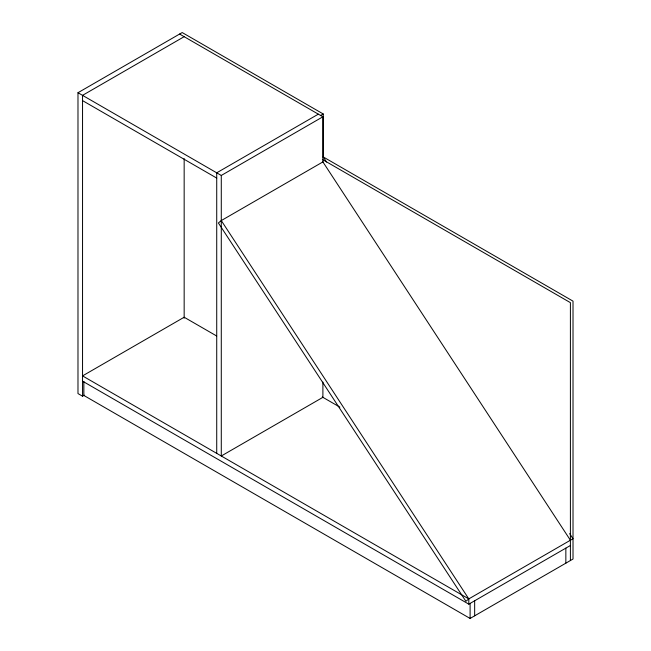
<?xml version="1.0" encoding="UTF-8"?>
<svg xmlns="http://www.w3.org/2000/svg" width="651" height="651" viewBox="0 0 651 651"><rect width="100%" height="100%" fill="white"/><g stroke="black" fill="none" stroke-linecap="round" stroke-linejoin="round"><path stroke-width="0.98" d="M322.896 161.912L221.283 220.575L218.386 222.968L465.896 601.288L468.801 598.896L573.018 538.727L569.674 533.625M84.296 395.19L82.547 396.199L77.982 393.57L77.982 92.719L182.199 32.55L323.221 113.966L323.221 157.672M184.16 36.684L82.547 95.355L82.547 396.199M318.339 114.153L216.726 172.816L216.726 453.365M320.618 115.471L323.221 113.966M77.982 92.719L221.283 175.453L322.896 116.789L322.896 162.53M82.547 381.16L468.801 604.161L570.406 545.497M83.849 381.413L83.849 395.45L470.103 618.45L573.018 559.03L573.018 301.144L323.221 156.924L326.558 162.026M179.595 34.055L322.896 116.789M322.375 159.446L570.406 302.65L570.406 560.535M82.547 100.62L216.726 178.081M216.71 336.022L184.16 317.232L82.547 375.896L468.801 598.896L468.801 604.161M322.294 396.98L339.887 407.144M322.839 161.83L570.406 540.232M221.283 220.575L468.801 598.896M565.849 548.126L565.849 563.172M474.66 600.775L474.66 615.822M470.103 603.404L470.103 618.45M322.896 382.08L322.896 397.33L221.283 455.993L221.283 175.453M184.16 158.649L184.16 318.225"/></g></svg>
